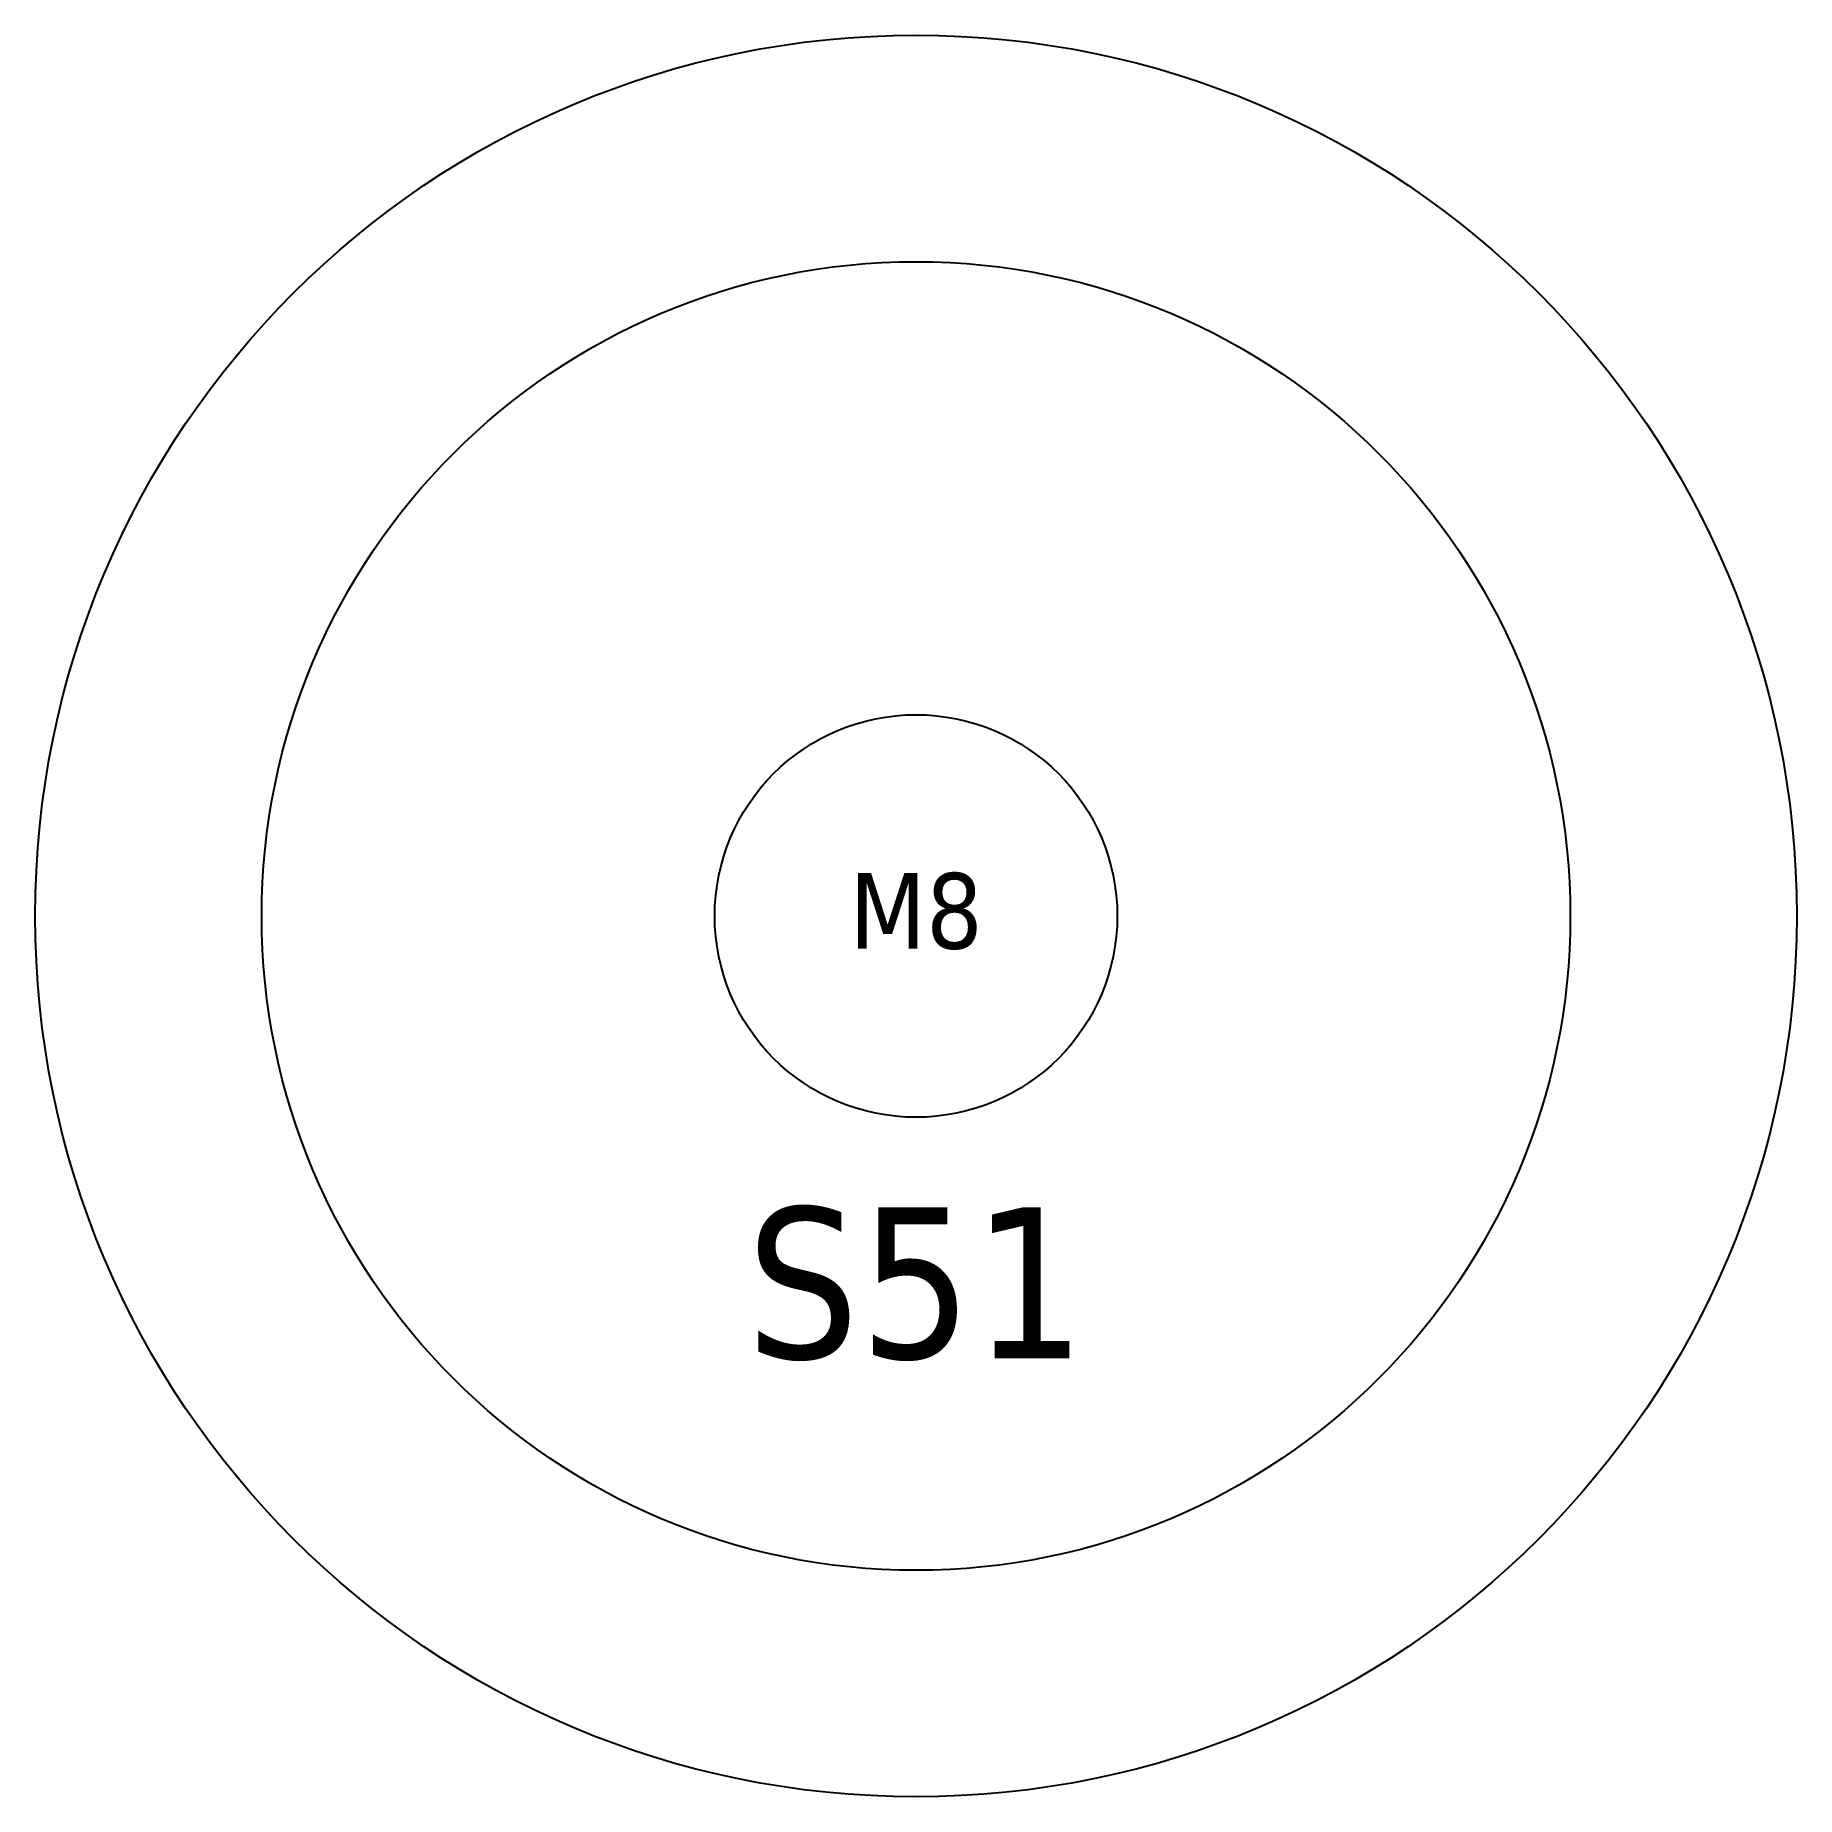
# Model space of a CAD drawing. Header units: inches. Extents: x 0 to 35, y 0 to 35.
import ezdxf

# ---------------------------------------------------------------- set-up
doc = ezdxf.new("R2010")
doc.units = ezdxf.units.IN

# ---------------------------------------------------------------- blocks, each defined once
blk = doc.blocks.new('su51-2')
at = {"color": 1}
for radius in [17.5, 13, 4]:
    blk.add_circle((0, -0.088), radius, dxfattribs=at)
at = {"color": 1, "width": 30.09782, "attachment_point": 5}
for s, insert, char_height in [('{\\fTahoma|b0|i0|c0|p34;M8}', (0, 0), 1.5), ('{\\fTahoma|b0|i0|c0|p34;S51}', (0, -7.404), 3)]:
    blk.add_mtext(s, dxfattribs=dict(at, insert=insert, char_height=char_height))

msp = doc.modelspace()

# ---------------------------------------------------------------- block references
msp.add_blockref('su51-2', (17.5, 17.588))

doc.saveas('drawing.dxf')
